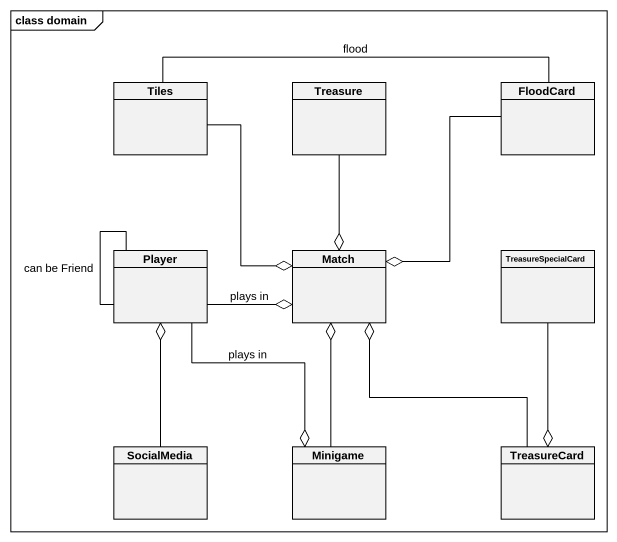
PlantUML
@startuml
mainframe class domain
hide circle
hide empty members
class Tiles
class Treasure
class FloodCard
class Player
class Match
class TreasureSpecialCard
class SocialMedia
class Minigame
class TreasureCard
Tiles --o Match
Treasure --o Match
FloodCard -left- Tiles : flood
FloodCard --o Match
Player -- Player : can be Friend
Player -right-o Match : plays in
Player --o Minigame : plays in
TreasureSpecialCard --o TreasureCard
SocialMedia -up-o Player
Minigame -up-o Match
TreasureCard -up-o Match
@enduml
